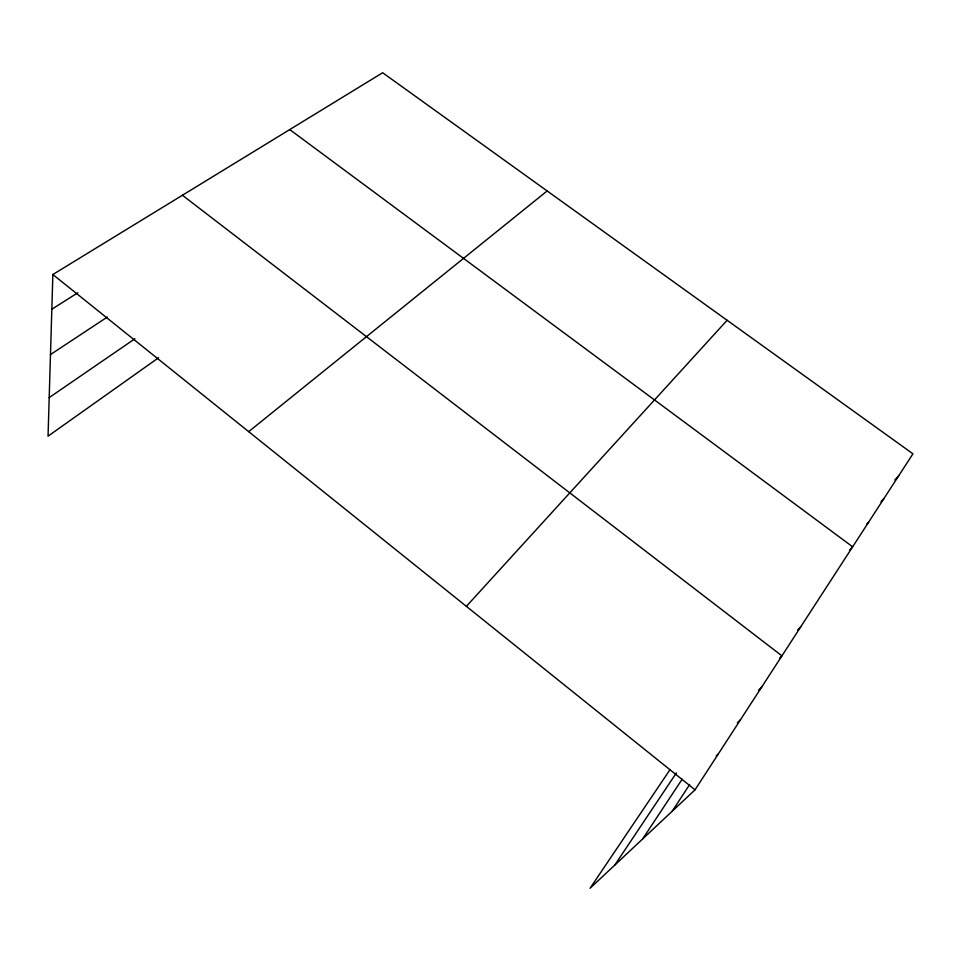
<?xml version="1.0" encoding="UTF-8"?>
<svg xmlns="http://www.w3.org/2000/svg" width="961" height="961" viewBox="0 0 961 961"><rect width="100%" height="100%" fill="white"/><g stroke="black" fill="none" stroke-linecap="round" stroke-linejoin="round"><path stroke-width="1.44" d="M670.069 769.593L590.066 888.264L695.031 789.834L912.95 453.82L382.658 72.736L52.867 274.51L48.05 436.162L158.553 357.756M672.183 811.252L689.65 784.56M642.585 839.013L682.13 779.263M614.776 865.092L676.412 772.884M466.373 606.343L727.117 320.277M894.775 480.019L898.727 475.767M880.985 501.714L883.952 498.543M866.618 524.31L868.6 522.207M849.548 550.064L852.647 546.809L289.754 129.579M797.642 630.008L800.717 626.86M779.876 657.913L781.918 655.858L182.422 195.251M758.481 690.238L761.677 687.067M737.327 722.828L740.499 719.729M716.209 755.947L718.311 753.941M248.683 431.645L547.157 190.951M49.203 397.59L134.936 338.752M50.477 354.573L107.356 317.022M51.834 309.226L77.853 292.757M52.867 274.51L695.031 789.834"/></g></svg>
